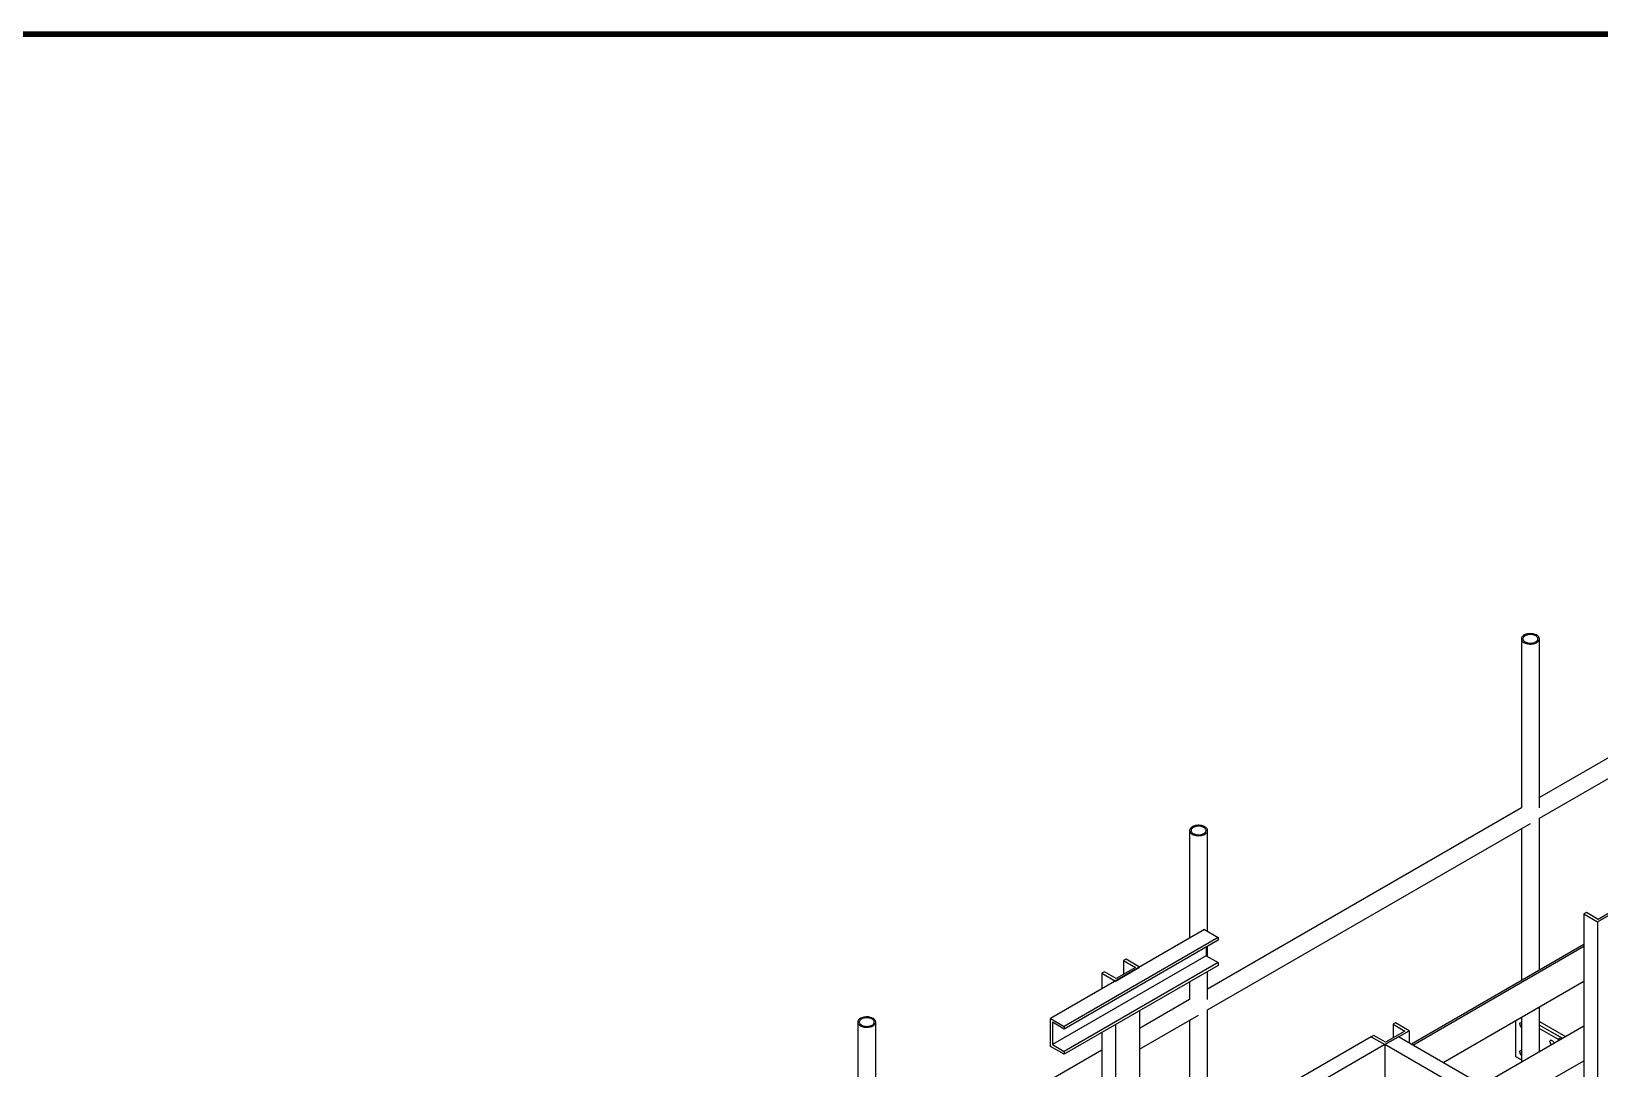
# Model space of a CAD drawing. Header units: millimetres. Extents: x 0 to 16187, y -20471 to 6290.
# Drawn here: x 1576 to 1851.7, y 5724.7 to 5907 of the extents above; entities that cross this region are included whole.
import ezdxf
from ezdxf.enums import TextEntityAlignment as Align

# ---------------------------------------------------------------- set-up
doc = ezdxf.new("R2010")
doc.units = ezdxf.units.MM
doc.layers.add('BORDER1', color=3, linetype='Continuous')
doc.layers.add('BORDER2', color=7, linetype='Continuous')
doc.styles.add('ROMANC', font='ROMANC', dxfattribs={"height": 5})
doc.styles.add('ROMANS', font='ROMANS.shx', dxfattribs={"width": 0.8})
doc.styles.add('ROMANT', font='ROMANT', dxfattribs={"height": 4})

# ---------------------------------------------------------------- blocks, each defined once
blk = doc.blocks.new('*U609')
at = {"layer": 'BORDER1', "color": 154, "true_color": 0x1859a9, "const_width": 1}
blk.add_lwpolyline([(1.81, 811), (1144, 811), (1144, 0), (0, 0), (0, 811)], close=True, dxfattribs=at)
at = {"layer": 'BORDER2', "flags": 8}
for tag, height, style, p in [('REV-A', 3.24, 'ROMANS', (986.93, 140.25)), ('RE-A', 8.06, 'ROMANT', (1084.63, 7.17))]:
    blk.add_attdef(tag, text='', height=height, dxfattribs=dict(at, style=style)).set_placement(p, align=Align.CENTER)
at = {"layer": 'BORDER2', "style": 'ROMANS', "width": 3.830216}
blk.add_attdef('DATE-A', text='', height=3.24, dxfattribs=at).set_placement((995.51, 140.25), (1008.51, 140.25), align=Align.FIT)
at = {"layer": 'BORDER2'}
for tag, height, style, p in [('DRN-A', 3.24, 'ROMANS', (1018.38, 140.25)), ('CHD-A', 3.24, 'ROMANS', (1032.35, 140.25)), ('APD-A', 3.24, 'ROMANS', (1046.64, 140.25)), ('CONS_CONT_VEND', 4.2, 'ROMANC', (1061.39, 72.83))]:
    blk.add_attdef(tag, text='', height=height, dxfattribs=dict(at, style=style)).set_placement(p, align=Align.CENTER)
at = {"layer": 'BORDER2', "style": 'ROMANS', "width": 0.8}
for tag, p, height in [('1:X', (997.23, 122.55), 3.5), ('LOC', (1042.74, 122.55), 3.5), ('PROJ_NO', (1118.64, 122.55), 3.5), ('CONS_DRG_NO', (1011, 63), 3)]:
    blk.add_attdef(tag, p, '', height=height, dxfattribs=at)
at = {"layer": 'BORDER2', "lineweight": 30, "width": 0.8, "flags": 104}
blk.add_attdef('COMMENTS-A', text='', height=2.2, dxfattribs=at).set_placement((1055.21, 142.07), align=Align.MIDDLE_LEFT)
at = {"layer": 'BORDER2', "style": 'ROMANS', "width": 0.8}
for tag, p in [('PROJECT_TITLE_1', (1061.07, 55.35)), ('PROJECT_TITLE_2', (1061.07, 49.3))]:
    blk.add_attdef(tag, text='', height=3.5, dxfattribs=at).set_placement(p, align=Align.MIDDLE)
at = {"layer": 'BORDER2', "style": 'ROMANT', "width": 0.8}
for tag, p in [('DRG_TITLE_1', (1061.07, 36.31)), ('DRG_TITLE_2', (1061.07, 28.31)), ('DRG_TITLE_3', (1061.07, 20.31))]:
    blk.add_attdef(tag, text='', height=5, dxfattribs=at).set_placement(p, align=Align.CENTER)
at = {"layer": 'BORDER2', "style": 'ROMANT'}
for tag, p in [('AR', (995, 7.17)), ('PA', (1011.74, 7.17)), ('DC', (1028.45, 7.17)), ('TS', (1120.84, 7.17))]:
    blk.add_attdef(tag, p, '', height=8.06, dxfattribs=at)
for tag, p in [('SRNO', (1074.7, 7.17)), ('SH', (1115.8, 7.18))]:
    blk.add_attdef(tag, text='', height=8.06, dxfattribs=at).set_placement(p, align=Align.RIGHT)
at = {"layer": 'BORDER2', "style": 'ROMANS', "flags": 2}
blk.add_attdef('TB_VERSION', text='', height=2, dxfattribs=at).set_placement((1, -1), align=Align.TOP_LEFT)

msp = doc.modelspace()

# ---------------------------------------------------------------- linework, layer by layer
at = {"color": 7, "linetype": 'Continuous', "lineweight": 25}
for p, q in [((1896.2976, 5804.18994), (1841.12629, 5772.34022)), ((1841.12629, 5768.68569), (1897.87997, 5801.44889)), ((1837.96129, 5800.21968), (1837.96129, 5770.5131)), ((1841.12629, 5770.5131), (1841.12629, 5800.21968)), ((1837.96129, 5770.5131), (1782.78998, 5738.66338)), ((1841.12629, 5741.96894), (1841.12629, 5768.68569)), ((1779.62498, 5766.54284), (1779.62498, 5747.59806)), ((1782.78998, 5735.00885), (1839.54367, 5767.77206)), ((1782.78998, 5748.79818), (1782.78998, 5766.54284)), ((1837.96129, 5766.85857), (1837.96129, 5740.14182)), ((1849.38672, 5752.11198), (1848.96246, 5751.86706)), ((1848.96246, 5751.86706), (1851.34894, 5750.48937)), ((1848.96246, 5751.86706), (1848.96246, 5711.76101)), ((1851.45501, 5750.91798), (1849.38672, 5752.11198)), ((1851.34894, 5750.48937), (1855.59158, 5752.93859)), ((1854.84912, 5752.87736), (1851.45501, 5750.91798)), ((1782.24693, 5749.11168), (1755.2001, 5733.49788)), ((1782.24693, 5749.11168), (1784.63342, 5747.73399)), ((1851.34894, 5750.48937), (1851.34894, 5712.22024)), ((1784.63342, 5747.73399), (1757.58658, 5732.12019)), ((1784.63342, 5747.24407), (1757.58658, 5731.63026)), ((1782.56513, 5746.05007), (1782.56513, 5744.51867)), ((1782.78998, 5744.38886), (1782.78998, 5746.17988)), ((1784.63342, 5747.73399), (1784.63342, 5747.24407)), ((1848.96246, 5746.49266), (1818.61554, 5728.97376)), ((1818.88071, 5728.82068), (1848.96246, 5746.1865)), ((1782.56513, 5744.51867), (1755.5183, 5728.90486)), ((1784.63342, 5743.32467), (1757.58658, 5727.71087)), ((1768.45835, 5743.90708), (1768.03409, 5743.66216)), ((1768.03409, 5743.66216), (1770.10237, 5742.46816)), ((1768.03409, 5743.66216), (1768.03409, 5741.27416)), ((1770.84483, 5742.52939), (1768.45835, 5743.90708)), ((1782.56513, 5744.51867), (1784.63342, 5743.32467)), ((1784.63342, 5743.32467), (1784.63342, 5742.83475)), ((1784.63342, 5742.83475), (1757.58658, 5727.22094)), ((1764.63997, 5741.70278), (1764.21571, 5741.45785)), ((1764.21571, 5741.45785), (1766.60219, 5740.08017)), ((1764.21571, 5741.45785), (1764.21571, 5738.70248)), ((1766.70826, 5740.50878), (1764.63997, 5741.70278)), ((1766.60219, 5740.08017), (1770.84483, 5742.52939)), ((1770.10237, 5742.46816), (1766.70826, 5740.50878)), ((1782.78998, 5736.83627), (1782.78998, 5741.77056)), ((1779.62498, 5739.94344), (1779.62498, 5736.83627)), ((1824.18487, 5725.75865), (1848.96246, 5740.06245)), ((1779.62498, 5736.83627), (1770.84483, 5731.76759)), ((1782.78998, 5708.2921), (1782.78998, 5735.00885)), ((1841.12629, 5727.67632), (1841.12629, 5735.53873)), ((1721.28867, 5732.86601), (1721.28867, 5703.15943)), ((1724.45367, 5703.15943), (1724.45367, 5732.86601)), ((1755.2001, 5733.49788), (1757.58658, 5732.12019)), ((1755.2001, 5728.59863), (1755.2001, 5733.49788)), ((1757.58658, 5731.63026), (1755.5183, 5732.82426)), ((1755.5183, 5732.82426), (1755.5183, 5728.90486)), ((1766.60219, 5732.42554), (1766.60219, 5666.28529)), ((1770.84483, 5734.87477), (1770.84483, 5668.73451)), ((1770.84483, 5728.11307), (1781.20736, 5734.09522)), ((1779.62498, 5733.18174), (1779.62498, 5706.46499)), ((1815.81683, 5732.73249), (1815.39256, 5732.48757)), ((1815.39256, 5732.48757), (1817.46085, 5731.29357)), ((1815.39256, 5732.48757), (1815.39256, 5730.09958)), ((1818.20331, 5731.3548), (1815.81683, 5732.73249)), ((1830.99465, 5721.82745), (1848.96246, 5732.20004)), ((1836.97885, 5726.78061), (1836.97885, 5733.14446)), ((1837.83199, 5733.63697), (1837.96129, 5733.56233)), ((1837.96129, 5733.71161), (1837.96129, 5725.8492)), ((1841.12629, 5732.95982), (1845.70244, 5730.31807)), ((1841.12629, 5732.34752), (1844.9338, 5730.14949)), ((1841.12629, 5732.34752), (1845.17211, 5730.01192)), ((1757.58658, 5732.12019), (1757.58658, 5731.63026)), ((1764.21571, 5731.04786), (1764.21571, 5667.66298)), ((1811.57419, 5730.28327), (1783.20153, 5713.90408)), ((1811.99845, 5730.52819), (1811.57419, 5730.28327)), ((1811.57419, 5730.28327), (1813.96067, 5728.90558)), ((1814.06674, 5729.33419), (1811.99845, 5730.52819)), ((1813.96067, 5728.90558), (1818.20331, 5731.3548)), ((1816.34716, 5730.28327), (1813.96067, 5728.90558)), ((1817.46085, 5731.29357), (1814.06674, 5729.33419)), ((1848.69729, 5711.60793), (1816.34716, 5730.28327)), ((1818.20331, 5731.3548), (1818.20331, 5729.21173)), ((1841.12629, 5731.73521), (1844.40347, 5729.84333)), ((1844.9338, 5730.14949), (1844.40347, 5729.84333)), ((1844.40347, 5729.84333), (1844.40347, 5729.56819)), ((1844.9338, 5730.14949), (1844.9338, 5729.87435)), ((1764.21571, 5727.94068), (1724.45367, 5704.98655)), ((1757.58658, 5727.22094), (1755.2001, 5728.59863)), ((1755.5183, 5728.90486), (1757.58658, 5727.71087)), ((1757.58658, 5727.71087), (1757.58658, 5727.22094)), ((1813.96067, 5728.90558), (1785.58801, 5712.52639)), ((1813.96067, 5728.90558), (1813.96067, 5724.00634)), ((1846.31081, 5710.23024), (1813.96067, 5728.90558)), ((1813.96067, 5728.90558), (1813.96067, 5655.1107)), ((1837.96129, 5726.21346), (1836.97885, 5726.78061)), ((1836.29795, 5718.76592), (1848.96246, 5726.07698))]:
    msp.add_line(p, q, dxfattribs=at)
at = {"color": 7, "linetype": 'Continuous', "lineweight": 25, "flags": 128}
for points in [[(1839.86855, 5799.32556), (1840.06794, 5799.35768), (1840.25835, 5799.40455), (1840.43654, 5799.46537), (1840.59945, 5799.53909), (1840.7443, 5799.62446), (1840.86861, 5799.72001), (1840.97026, 5799.82411), (1841.04749, 5799.93498), (1841.099, 5800.05072), (1841.12389, 5800.16935), (1841.12175, 5800.28885), (1841.09261, 5800.40716), (1841.03697, 5800.52226), (1840.95578, 5800.63218), (1840.85043, 5800.73505), (1840.72273, 5800.82909), (1840.57485, 5800.91272), (1840.40933, 5800.98448), (1840.229, 5801.04315), (1840.03695, 5801.08774), (1839.83646, 5801.11747), (1839.63096, 5801.13185), (1839.42397, 5801.13061), (1839.21903, 5801.11379), (1839.01965, 5801.08167), (1838.82924, 5801.0348), (1838.65105, 5800.97398), (1838.48813, 5800.90026), (1838.34328, 5800.81489), (1838.21897, 5800.71934), (1838.11733, 5800.61524), (1838.0401, 5800.50437), (1837.98859, 5800.38863), (1837.9637, 5800.27), (1837.96584, 5800.1505), (1837.99498, 5800.03219), (1838.05062, 5799.91709), (1838.1318, 5799.80717), (1838.23715, 5799.7043), (1838.36486, 5799.61026), (1838.51274, 5799.52664), (1838.67825, 5799.45487), (1838.85858, 5799.3962), (1839.05064, 5799.35161), (1839.25113, 5799.32188), (1839.45663, 5799.3075), (1839.66361, 5799.30874), (1839.86855, 5799.32556)], [(1839.81376, 5799.47642), (1839.99424, 5799.50616), (1840.16556, 5799.55043), (1840.32421, 5799.60833), (1840.46698, 5799.67866), (1840.59095, 5799.76002), (1840.69361, 5799.85073), (1840.77286, 5799.94895), (1840.82709, 5800.05268), (1840.8552, 5800.15981), (1840.85661, 5800.26816), (1840.83129, 5800.37552), (1840.77977, 5800.47971), (1840.70308, 5800.57861), (1840.6028, 5800.6702), (1840.48095, 5800.75262), (1840.34003, 5800.82419), (1840.1829, 5800.88345), (1840.01276, 5800.9292), (1839.83307, 5800.96051), (1839.64749, 5800.97673), (1839.45981, 5800.97755), (1839.27383, 5800.96293), (1839.09334, 5800.93319), (1838.92203, 5800.88892), (1838.76338, 5800.83103), (1838.62061, 5800.76069), (1838.49663, 5800.67933), (1838.39397, 5800.58862), (1838.31472, 5800.4904), (1838.26049, 5800.38667), (1838.23239, 5800.27954), (1838.23098, 5800.17119), (1838.25629, 5800.06383), (1838.30782, 5799.95964), (1838.3845, 5799.86074), (1838.48479, 5799.76915), (1838.60663, 5799.68673), (1838.74756, 5799.61516), (1838.90469, 5799.5559), (1839.07483, 5799.51015), (1839.25452, 5799.47884), (1839.44009, 5799.46262), (1839.62778, 5799.4618), (1839.81376, 5799.47642)], [(1781.53225, 5765.64873), (1781.73163, 5765.68085), (1781.92204, 5765.72772), (1782.10023, 5765.78853), (1782.26314, 5765.86226), (1782.40799, 5765.94762), (1782.5323, 5766.04318), (1782.63395, 5766.14728), (1782.71118, 5766.25815), (1782.76269, 5766.37389), (1782.78758, 5766.49252), (1782.78544, 5766.61201), (1782.7563, 5766.73032), (1782.70066, 5766.84542), (1782.61947, 5766.95535), (1782.51412, 5767.05821), (1782.38642, 5767.15226), (1782.23854, 5767.23588), (1782.07302, 5767.30764), (1781.89269, 5767.36632), (1781.70064, 5767.41091), (1781.50015, 5767.44064), (1781.29465, 5767.45501), (1781.08766, 5767.45378), (1780.88272, 5767.43695), (1780.68334, 5767.40483), (1780.49293, 5767.35796), (1780.31474, 5767.29715), (1780.15182, 5767.22343), (1780.00697, 5767.13806), (1779.88266, 5767.04251), (1779.78102, 5766.9384), (1779.70379, 5766.82753), (1779.65228, 5766.71179), (1779.62739, 5766.59316), (1779.62953, 5766.47367), (1779.65867, 5766.35536), (1779.71431, 5766.24026), (1779.7955, 5766.13033), (1779.90084, 5766.02747), (1780.02855, 5765.93342), (1780.17643, 5765.8498), (1780.34195, 5765.77804), (1780.52227, 5765.71936), (1780.71433, 5765.67478), (1780.91482, 5765.64504), (1781.12032, 5765.63067), (1781.32731, 5765.63191), (1781.53225, 5765.64873)], [(1781.47745, 5765.79958), (1781.65793, 5765.82933), (1781.82925, 5765.8736), (1781.9879, 5765.93149), (1782.13067, 5766.00183), (1782.25465, 5766.08318), (1782.3573, 5766.17389), (1782.43655, 5766.27211), (1782.49078, 5766.37584), (1782.51889, 5766.48298), (1782.5203, 5766.59133), (1782.49499, 5766.69869), (1782.44346, 5766.80288), (1782.36677, 5766.90178), (1782.26649, 5766.99337), (1782.14464, 5767.07578), (1782.00372, 5767.14735), (1781.84659, 5767.20662), (1781.67645, 5767.25237), (1781.49676, 5767.28367), (1781.31118, 5767.2999), (1781.1235, 5767.30071), (1780.93752, 5767.2861), (1780.75703, 5767.25635), (1780.58572, 5767.21208), (1780.42707, 5767.15419), (1780.2843, 5767.08385), (1780.16032, 5767.0025), (1780.05767, 5766.91179), (1779.97841, 5766.81357), (1779.92418, 5766.70984), (1779.89608, 5766.60271), (1779.89467, 5766.49436), (1779.91998, 5766.38699), (1779.97151, 5766.2828), (1780.04819, 5766.1839), (1780.14848, 5766.09232), (1780.27033, 5766.0099), (1780.41125, 5765.93833), (1780.56838, 5765.87906), (1780.73852, 5765.83331), (1780.91821, 5765.80201), (1781.10378, 5765.78578), (1781.29147, 5765.78497), (1781.47745, 5765.79958)], [(1723.19594, 5731.97189), (1723.39532, 5732.00401), (1723.58573, 5732.05088), (1723.76392, 5732.1117), (1723.92683, 5732.18542), (1724.07169, 5732.27079), (1724.196, 5732.36634), (1724.29764, 5732.47044), (1724.37487, 5732.58131), (1724.42638, 5732.69705), (1724.45127, 5732.81568), (1724.44913, 5732.93518), (1724.41999, 5733.05349), (1724.36435, 5733.16859), (1724.28316, 5733.27851), (1724.17782, 5733.38138), (1724.05011, 5733.47543), (1723.90223, 5733.55905), (1723.73671, 5733.63081), (1723.55639, 5733.68948), (1723.36433, 5733.73407), (1723.16384, 5733.7638), (1722.95834, 5733.77818), (1722.75135, 5733.77694), (1722.54641, 5733.76012), (1722.34703, 5733.728), (1722.15662, 5733.68113), (1721.97843, 5733.62031), (1721.81551, 5733.54659), (1721.67066, 5733.46122), (1721.54635, 5733.36567), (1721.44471, 5733.26157), (1721.36748, 5733.1507), (1721.31597, 5733.03496), (1721.29108, 5732.91633), (1721.29322, 5732.79683), (1721.32236, 5732.67853), (1721.378, 5732.56342), (1721.45919, 5732.4535), (1721.56453, 5732.35063), (1721.69224, 5732.25659), (1721.84012, 5732.17297), (1722.00564, 5732.1012), (1722.18596, 5732.04253), (1722.37802, 5731.99794), (1722.57851, 5731.96821), (1722.78401, 5731.95384), (1722.991, 5731.95507), (1723.19594, 5731.97189)], [(1723.14114, 5732.12275), (1723.32162, 5732.15249), (1723.49294, 5732.19676), (1723.65159, 5732.25466), (1723.79436, 5732.325), (1723.91834, 5732.40635), (1724.02099, 5732.49706), (1724.10024, 5732.59528), (1724.15448, 5732.69901), (1724.18258, 5732.80614), (1724.18399, 5732.91449), (1724.15868, 5733.02185), (1724.10715, 5733.12605), (1724.03046, 5733.22494), (1723.93018, 5733.31653), (1723.80833, 5733.39895), (1723.66741, 5733.47052), (1723.51028, 5733.52978), (1723.34014, 5733.57553), (1723.16045, 5733.60684), (1722.97487, 5733.62306), (1722.78719, 5733.62388), (1722.60121, 5733.60926), (1722.42073, 5733.57952), (1722.24941, 5733.53525), (1722.09076, 5733.47736), (1721.94799, 5733.40702), (1721.82401, 5733.32566), (1721.72136, 5733.23495), (1721.64211, 5733.13673), (1721.58787, 5733.033), (1721.55977, 5732.92587), (1721.55836, 5732.81752), (1721.58367, 5732.71016), (1721.6352, 5732.60597), (1721.71189, 5732.50707), (1721.81217, 5732.41548), (1721.93402, 5732.33306), (1722.07494, 5732.26149), (1722.23207, 5732.20223), (1722.40221, 5732.15648), (1722.5819, 5732.12517), (1722.76748, 5732.10895), (1722.95516, 5732.10813), (1723.14114, 5732.12275)], [(1837.66828, 5732.50667), (1837.67759, 5732.59669), (1837.70504, 5732.67144), (1837.74927, 5732.72719), (1837.80805, 5732.76114), (1837.87844, 5732.77158), (1837.95691, 5732.75798), (1837.96129, 5732.75657)], [(1842.97158, 5729.44514), (1842.98089, 5729.53515), (1843.00834, 5729.60991), (1843.05257, 5729.66566), (1843.11135, 5729.69961), (1843.18174, 5729.71004), (1843.26021, 5729.69645), (1843.34281, 5729.65951), (1843.42542, 5729.60108), (1843.50388, 5729.52408), (1843.57427, 5729.43237), (1843.63305, 5729.33056), (1843.67728, 5729.22374), (1843.69583, 5729.15968)], [(1837.66828, 5727.60742), (1837.67759, 5727.69744), (1837.70504, 5727.7722), (1837.74927, 5727.82795), (1837.80805, 5727.86189), (1837.87844, 5727.87233), (1837.95691, 5727.85874), (1837.96129, 5727.85733)]]:
    msp.add_lwpolyline(points, dxfattribs=at)
at = {"color": 7, "linetype": 'Continuous', "lineweight": 25}
for centre, radius, start, end in [((1838.48182, 5732.54483), 0.81443, 182.6860962, 230.2734615), ((1843.78722, 5729.4845), 0.81659, 182.7629152, 226.767558), ((1838.48182, 5727.64559), 0.81443, 182.6860962, 230.2734615)]:
    msp.add_arc(centre, radius, start, end, dxfattribs=at)

# ---------------------------------------------------------------- block references
at = {"layer": 'BORDER1'}
msp.add_blockref('*U609', (1420.17862, 5095.49056), dxfattribs=at)

doc.saveas('drawing.dxf')
